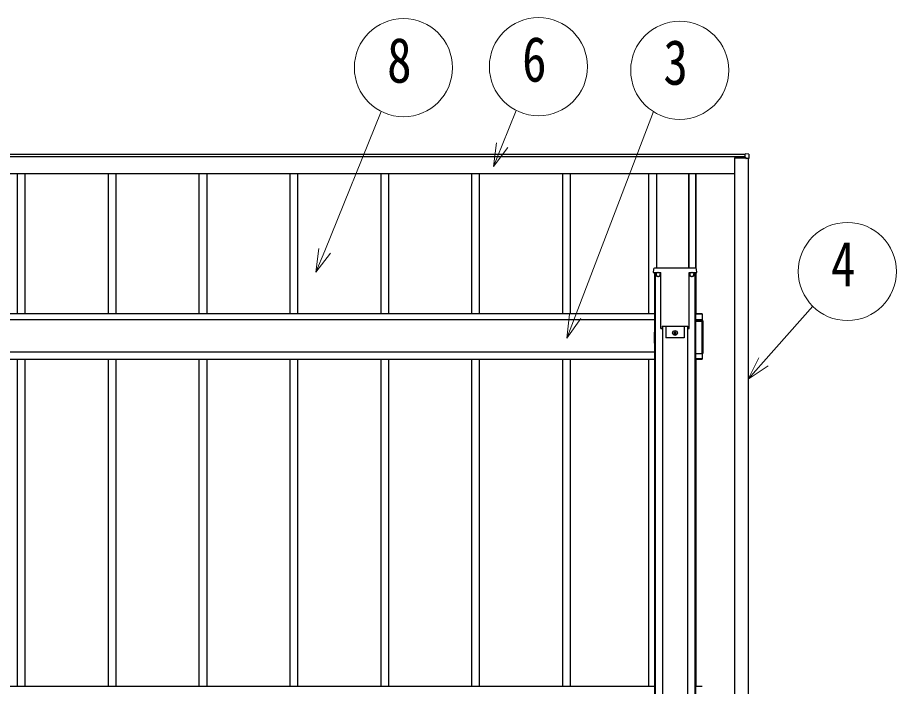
# Model space of a CAD drawing. Units: millimetres, scale not verified. Extents: x -12615 to 12615, y -8910 to 8910.
# Drawn here: x -5018 to -3083, y 1092 to 2563 of the extents above; entities that cross this region are included whole.
import ezdxf
from ezdxf.enums import TextEntityAlignment as Align

# ---------------------------------------------------------------- set-up
doc = ezdxf.new("R2010")
doc.units = ezdxf.units.MM
doc.header["$LTSCALE"] = 50
doc.layers.add('0-6_YKK_A1', color=4, linetype='Continuous')
doc.layers.add('0-7_YKK_D', color=6, linetype='Continuous', lineweight=18)
doc.styles.add('ＭＳ ゴシック', font='')
doc.styles.get('ＭＳ ゴシック').set_extended_font_data('MS Gothic')

msp = doc.modelspace()

# ---------------------------------------------------------------- linework, layer by layer
at = {"layer": '0-6_YKK_A1'}
for p, q in [((-3408.82, 2263.16), (-3416.35, 2263.64)), ((-3416.35, 2261.44), (-3416.35, 2263.64)), ((-3408.82, 2263.16), (-3416.35, 2263.64)), ((-3416.35, 2262.06), (-7008.85, 2262.06)), ((-3416.35, 2262.06), (-7008.85, 2262.06)), ((-3416.35, 2257.06), (-7008.85, 2257.06)), ((-3439.85, 2254.57), (-3439.85, 2254.53)), ((-3415.15, 2254.57), (-3439.85, 2254.57)), ((-3439.85, 2254.53), (-3439.85, 647.57)), ((-3439.35, 2254.5), (-3414.85, 2254.5)), ((-3416.35, 2260.92), (-3416.35, 2261.44)), ((-3416.35, 2255.22), (-3416.35, 2260.92)), ((-3416.35, 2255.22), (-3415.13, 2255.23)), ((-3416.35, 2254.94), (-3416.35, 2255.22)), ((-3416.35, 2254.94), (-3415.15, 2254.94)), ((-3414.85, 2254.79), (-3414.85, 2254.65)), ((-3414.85, 2253.45), (-3414.85, 2254.65)), ((-3414.53, 2254.63), (-3414.53, 2253.43)), ((-3408.82, 2253.45), (-3414.53, 2253.43)), ((-3409.85, 2253.45), (-3409.85, 648.51)), ((-3408.82, 2263.16), (-3408.82, 2263.16)), ((-3408.35, 2262.66), (-3408.35, 2260.51)), ((-3408.35, 2260.51), (-3408.35, 2253.48)), ((-6989.85, 2220.14), (-3439.85, 2220.14)), ((-5017.85, 1911.64), (-5017.85, 2220.14)), ((-5000.85, 1911.64), (-5000.85, 2220.14)), ((-4817.85, 1911.64), (-4817.85, 2220.14)), ((-4800.85, 1911.64), (-4800.85, 2220.14)), ((-4617.85, 1911.64), (-4617.85, 2220.14)), ((-4600.85, 1911.64), (-4600.85, 2220.14)), ((-4417.85, 1911.64), (-4417.85, 2220.14)), ((-4400.85, 1911.64), (-4400.85, 2220.14)), ((-4217.85, 1911.64), (-4217.85, 2220.14)), ((-4200.85, 1911.64), (-4200.85, 2220.14)), ((-4017.85, 1911.64), (-4017.85, 2220.14)), ((-4000.85, 1911.64), (-4000.85, 2220.14)), ((-3817.85, 1911.64), (-3817.85, 2220.14)), ((-3800.85, 1911.64), (-3800.85, 2220.14)), ((-3628.85, 2220.14), (-3628.85, 1911.64)), ((-3611.55, 2220.14), (-3611.55, 2011.93)), ((-3540.85, 2220.14), (-3540.85, 2011.93)), ((-3540.55, 2220.14), (-3540.55, 2011.93)), ((-3525.85, 2220.14), (-3525.85, 2011.93)), ((-3524.85, 2220.14), (-3524.85, 2011.84)), ((-3602.69, 2011.93), (-3616.26, 2011.93)), ((-3601.19, 2011.93), (-3602.69, 2011.93)), ((-3600.81, 2011.93), (-3601.19, 2011.93)), ((-3540.89, 2011.93), (-3600.81, 2011.93)), ((-3540.51, 2011.93), (-3540.89, 2011.93)), ((-3539.02, 2011.93), (-3540.51, 2011.93)), ((-3525.44, 2011.93), (-3539.02, 2011.93)), ((-3618.22, 2002.43), (-3603.21, 2002.43)), ((-3615.85, 2002.03), (-3615.85, 1870.9)), ((-3612.35, 2002.43), (-3612.35, 1998.43)), ((-3603.35, 2002.43), (-3603.35, 1998.43)), ((-3603.21, 2002.43), (-3602.21, 2002.43)), ((-3602.11, 2002.43), (-3602.21, 2002.43)), ((-3602.1, 1879.08), (-3602.1, 2002.28)), ((-3539.6, 1879.08), (-3539.6, 2002.28)), ((-3539.59, 2002.43), (-3539.49, 2002.43)), ((-3539.49, 2002.43), (-3538.49, 2002.43)), ((-3538.49, 2002.43), (-3523.48, 2002.43)), ((-3538.35, 2002.43), (-3538.35, 1998.43)), ((-3529.35, 2002.43), (-3529.35, 1998.43)), ((-3527.05, 2002.03), (-3527.05, 654.93)), ((-3525.85, 2002.03), (-3525.85, 654.93)), ((-3524.85, 2002.03), (-3524.85, 1911.64)), ((-3523.48, 2002.43), (-3522.98, 2002.43)), ((-3522.98, 2002.43), (-3523.45, 2010.05)), ((-3615.85, 1911.64), (-6813.85, 1911.64)), ((-3615.85, 1911.64), (-6813.85, 1911.64)), ((-3615.85, 1898.65), (-6813.85, 1898.65)), ((-3510.85, 1911.64), (-3525.85, 1911.64)), ((-3510.85, 1911.64), (-3525.85, 1911.64)), ((-3510.85, 1911.59), (-3525.85, 1911.59)), ((-3510.85, 1911.06), (-3525.85, 1911.06)), ((-3510.85, 1898.58), (-3525.85, 1898.58)), ((-3510.85, 1896.48), (-3525.85, 1896.48)), ((-3510.85, 1911.64), (-3510.85, 1911.59)), ((-3510.85, 1911.64), (-3510.85, 1911.64)), ((-3510.85, 1911.59), (-3510.85, 1911.06)), ((-3510.85, 1911.06), (-3510.85, 1898.58)), ((-3510.85, 1898.58), (-3510.85, 1897.04)), ((-3510.85, 1895.11), (-3510.85, 1897.04)), ((-3509.35, 1895.09), (-3509.35, 1897.21)), ((-3601.74, 1878.93), (-3602.09, 1878.93)), ((-3601.74, 1878.93), (-3601.24, 1878.93)), ((-3601.24, 1878.93), (-3599.2, 1878.93)), ((-3598.89, 1884.26), (-3599.2, 1878.93)), ((-3598.35, 1884.26), (-3598.35, 653.28)), ((-3591.35, 1884.26), (-3591.35, 1858.43)), ((-3550.35, 1884.26), (-3550.35, 1858.43)), ((-3543.35, 1884.26), (-3543.35, 653.28)), ((-3542.5, 1878.93), (-3540.46, 1878.93)), ((-3540.46, 1878.93), (-3539.96, 1878.93)), ((-3539.96, 1878.93), (-3539.61, 1878.93)), ((-3525.35, 1895.09), (-3511.15, 1895.09)), ((-3525.35, 1895.09), (-3525.35, 1895.01)), ((-3525.35, 1895.01), (-3510.85, 1895.01)), ((-3510.85, 1824.11), (-3510.85, 1895.01)), ((-3509.35, 1895.09), (-3509.35, 1824.19)), ((-3615.85, 1846.85), (-3615.85, 1870.82)), ((-3550.35, 1858.43), (-3591.35, 1858.43)), ((-3570.37, 1867.99), (-3570.37, 1867.03)), ((-3615.85, 1826.89), (-6813.85, 1826.89)), ((-3525.35, 1824.11), (-3510.85, 1824.11)), ((-3510.85, 1824.11), (-3510.85, 1812.2)), ((-6813.85, 1811.72), (-3615.85, 1811.72)), ((-5017.85, 1091.56), (-5017.85, 1811.72)), ((-5000.85, 1091.56), (-5000.85, 1811.72)), ((-4817.85, 1091.56), (-4817.85, 1811.72)), ((-4800.85, 1091.56), (-4800.85, 1811.72)), ((-4617.85, 1091.56), (-4617.85, 1811.72)), ((-4600.85, 1091.56), (-4600.85, 1811.72)), ((-4417.85, 1091.56), (-4417.85, 1811.72)), ((-4400.85, 1091.56), (-4400.85, 1811.72)), ((-4217.85, 1091.56), (-4217.85, 1811.72)), ((-4200.85, 1091.56), (-4200.85, 1811.72)), ((-4017.85, 1091.56), (-4017.85, 1811.72)), ((-4000.85, 1091.56), (-4000.85, 1811.72)), ((-3817.85, 1091.56), (-3817.85, 1811.72)), ((-3800.85, 1091.56), (-3800.85, 1811.72)), ((-3628.85, 1811.72), (-3628.85, 1091.56)), ((-3510.85, 1812.2), (-3525.85, 1812.2)), ((-3525.85, 1811.72), (-3510.85, 1811.72)), ((-3524.85, 1811.72), (-3524.85, 1091.56)), ((-3510.85, 1812.2), (-3510.85, 1811.72)), ((-3615.85, 1091.56), (-6813.85, 1091.56)), ((-3615.85, 1091.56), (-6813.85, 1091.56)), ((-3510.85, 1091.56), (-3525.85, 1091.56)), ((-3510.85, 1091.56), (-3525.85, 1091.56)), ((-3510.85, 1091.56), (-3510.85, 1091.51)), ((-3510.85, 1091.56), (-3510.85, 1091.56))]:
    msp.add_line(p, q, dxfattribs=at)
for points in [[(-3415.35, 2254.94), (-3415.35, 2254.77), (-3415.35, 2254.57)], [(-3618.26, 2010.05), (-3618.72, 2002.43), (-3618.22, 2002.43)], [(-3614.65, 2002.03), (-3614.65, 1038.06), (-3614.65, 654.93)], [(-3598.89, 1884.26), (-3542.81, 1884.26), (-3542.5, 1878.93)], [(-3615.85, 1860.37), (-3615.85, 1038.06), (-3615.85, 654.93)], [(-3572.29, 1868.95), (-3573.25, 1868.95), (-3573.25, 1869.91), (-3572.29, 1869.91)], [(-3571.33, 1870.87), (-3571.33, 1871.83), (-3570.37, 1871.83), (-3570.37, 1870.87)], [(-3570.37, 1867.03), (-3571.33, 1867.03), (-3571.33, 1867.99)], [(-3569.41, 1869.91), (-3568.45, 1869.91), (-3568.45, 1868.95), (-3569.41, 1868.95)]]:
    msp.add_lwpolyline(points, dxfattribs=at)
for centre, radius in [((-3607.85, 1997.93), 5), ((-3533.85, 1997.93), 5), ((-3570.85, 1869.43), 5.3)]:
    msp.add_circle(centre, radius, dxfattribs=at)
for centre, radius, start, end in [((-3439.48, 2256.91), 2.41, 261.04481, 272.9634), ((-3416.25, 2255.15), 1.12, 349.19192, 3.8225), ((-3415.08, 2256.01), 1.45, 267.0366, 278.95519), ((-3414.62, 2256.19), 1.56, 261.33535, 273.02754), ((-3414.62, 2255), 1.56, 261.33535, 273.02754), ((-3408.85, 2262.66), 0.5, 0, 86.3221), ((-3408.85, 2262.66), 0.5, 0.03611, 86.54232), ((-3408.71, 2255.66), 2.22, 267.09557, 279.27313), ((-3616.26, 2009.93), 2, 90, 176.5), ((-3525.44, 2009.93), 2, 3.5, 90), ((-3607.85, 1998.43), 4.5, 180, 270), ((-3607.85, 1998.43), 4.5, 270, 0), ((-3533.85, 1998.43), 4.5, 180, 270), ((-3533.85, 1998.43), 4.5, 270, 0), ((-3510.48, 1890.06), 7.23, 81.04481, 92.9634), ((-3525.35, 1894.59), 0.5, 89.96074, 179.96069), ((-3525.35, 1894.51), 0.5, 89.96074, 179.96069), ((-3511.08, 1896.54), 1.45, 267.0366, 278.95519), ((-3510.48, 1902.24), 7.23, 267.0366, 278.95519), ((-3572.29, 1870.87), 0.96, 270, 0), ((-3572.29, 1867.99), 0.96, 0, 90), ((-3569.41, 1870.87), 0.96, 180, 270), ((-3569.41, 1867.99), 0.96, 90, 180), ((-3525.35, 1824.61), 0.5, 180.03931, 270.03926), ((-3510.48, 1831.33), 7.23, 267.0366, 278.95519)]:
    msp.add_arc(centre, radius, start, end, dxfattribs=at)
for centre, major_axis, ratio, start_param, end_param in [((-3415.15, 2254.65), (-0.234, -0.189), 0.99347, 2.4632387, 4.034035), ((-3415.13, 2254.63), (-0.501, -0.331), 0.996522, 2.5592572, 4.1300536), ((-3602.15, 2001.93), (0.031, 0.5), 0.061627, 5.5016142, 6.2870124), ((-3539.56, 2001.93), (-0.031, 0.5), 0.061627, 6.2793582, 7.0647564), ((-3602.06, 1879.43), (0.031, 0.5), 0.061627, 2.3600215, 3.1454197), ((-3539.65, 1879.43), (-0.031, 0.5), 0.061627, 3.1377656, 3.9231638)]:
    msp.add_ellipse(centre, major_axis=major_axis, ratio=ratio, start_param=start_param, end_param=end_param, dxfattribs=at)
at = {"layer": '0-7_YKK_D'}
for points in [[(-4361.11, 2003.01), (-4341.9, 2050.25), (-4217.23, 2356.86)], [(-3970.38, 2235.42), (-3951.17, 2282.66), (-3920.1, 2359.09)], [(-3808.74, 1858.17), (-3790.51, 1905.8), (-3617.86, 2356.86)], [(-3938.51, 2277.51), (-3970.38, 2235.42), (-3963.83, 2287.81)], [(-4329.24, 2045.1), (-4361.11, 2003.01), (-4354.56, 2055.4)], [(-3409.81, 1767.58), (-3376.02, 1805.78), (-3267.71, 1928.19)], [(-3777.75, 1900.91), (-3808.74, 1858.17), (-3803.28, 1910.68)], [(-3365.78, 1796.72), (-3409.81, 1767.58), (-3386.25, 1814.83)]]:
    msp.add_lwpolyline(points, dxfattribs=at)
for centre in [(-4168.49, 2453.23), (-3871.36, 2455.46), (-3560.32, 2447.43), (-3191.46, 2004.67)]:
    msp.add_circle(centre, 108, dxfattribs=at)

# ---------------------------------------------------------------- texts
at = {"layer": '0-7_YKK_D', "style": 'ＭＳ ゴシック', "width": 0.8}
for s, p in [('8', (-4204.49, 2390.53)), ('6', (-3907.36, 2392.76)), ('3', (-3596.32, 2385.93)), ('4', (-3227.46, 1941.97))]:
    msp.add_text(s, height=98.97, dxfattribs=at).set_placement(p, align=Align.BOTTOM_LEFT)

doc.saveas('drawing.dxf')
